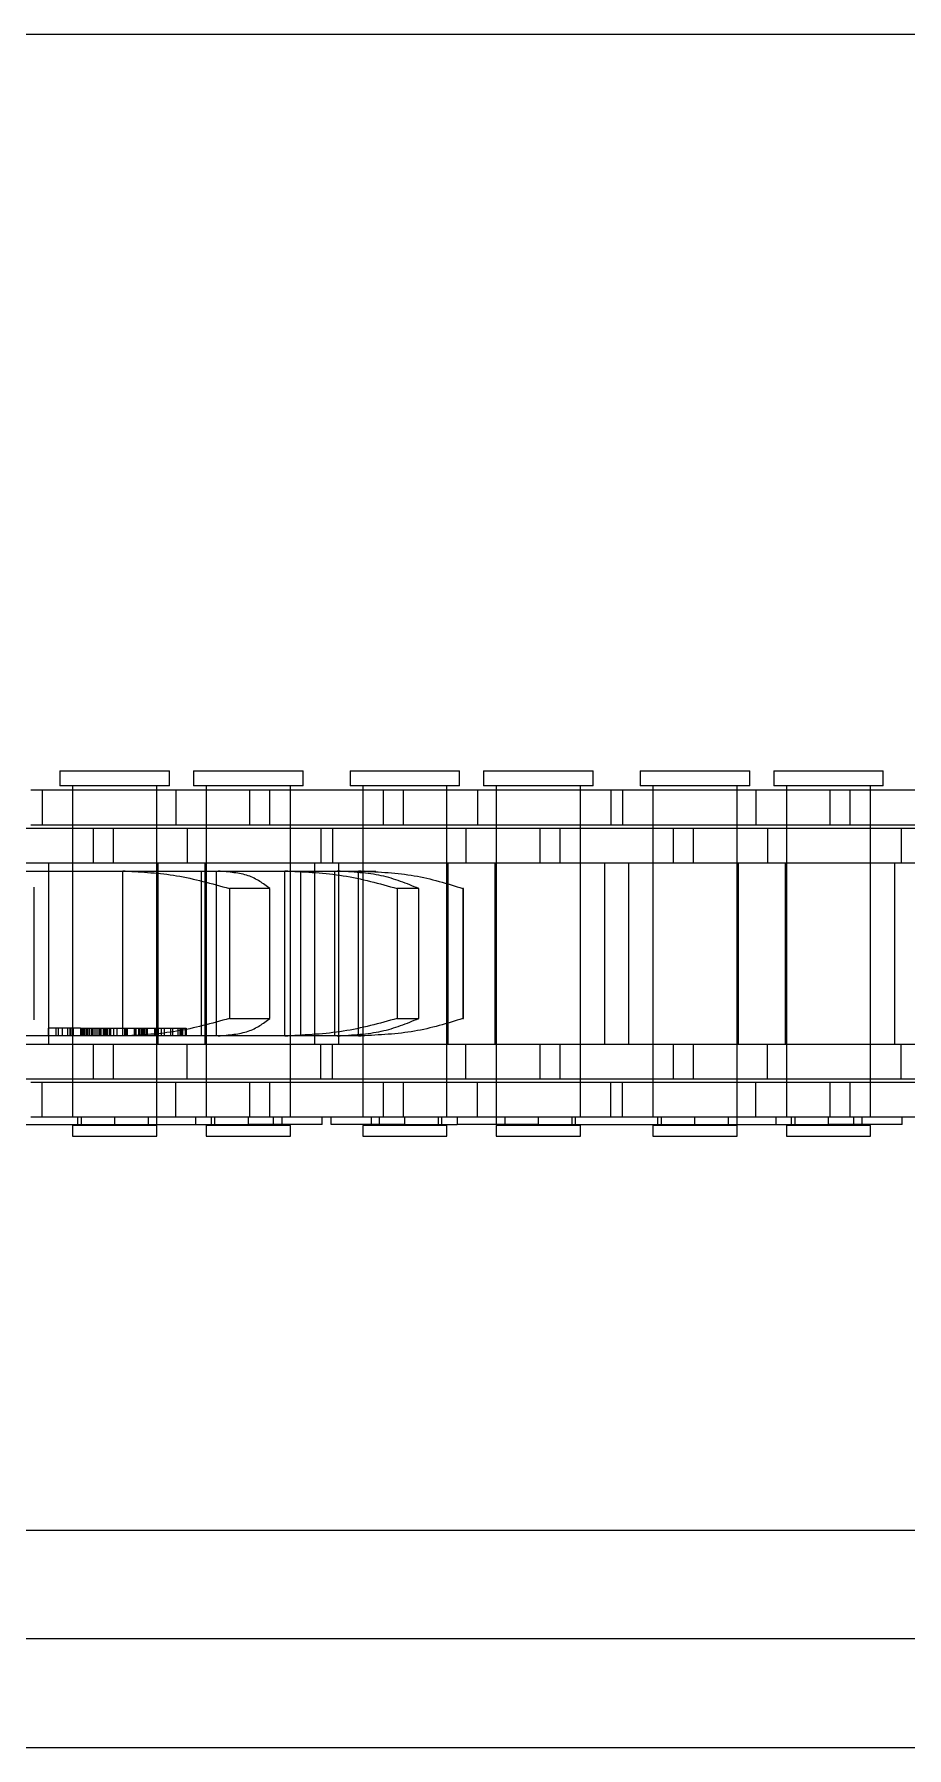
# Model space of a CAD drawing. Header units: metres. Extents: x 0 to 21025, y 0 to 14850.
# Drawn here: x 5337.5 to 5375.7, y 9046.6 to 9121.6 of the extents above; entities that cross this region are included whole.
import ezdxf

# ---------------------------------------------------------------- set-up
doc = ezdxf.new("R2010")
doc.units = ezdxf.units.M
doc.header["$LTSCALE"] = 25
doc.linetypes.add('HIDDEN2', pattern=[4.7625, 3.175, -1.5875])
doc.layers.add('SL4', color=4, linetype='Continuous')
doc.layers.add('ST1', color=7, linetype='HIDDEN2')

msp = doc.modelspace()

# ---------------------------------------------------------------- linework, layer by layer
at = {"layer": 'SL4'}
for p, q in [((4210.539, 9121.619), (5535.514, 9121.619)), ((4210.539, 9056.144), (5535.514, 9056.144)), ((5535.514, 9046.619), (4210.539, 9046.619))]:
    msp.add_line(p, q, dxfattribs=at)
at = {"layer": 'ST1'}
for p, q in [((5338.63, 9089.384), (5343.427, 9089.384)), ((5338.63, 9089.384), (5338.63, 9088.725)), ((5343.427, 9088.725), (5343.427, 9089.384)), ((5344.478, 9089.384), (5349.275, 9089.384)), ((5344.478, 9089.384), (5344.478, 9088.725)), ((5349.275, 9088.725), (5349.275, 9089.384)), ((5351.33, 9089.384), (5356.127, 9089.384)), ((5351.33, 9089.384), (5351.33, 9088.725)), ((5356.127, 9088.725), (5356.127, 9089.384)), ((5357.178, 9089.384), (5361.975, 9089.384)), ((5357.178, 9089.384), (5357.178, 9088.725)), ((5361.975, 9088.725), (5361.975, 9089.384)), ((5364.03, 9089.384), (5368.827, 9089.384)), ((5364.03, 9089.384), (5364.03, 9088.725)), ((5368.827, 9088.725), (5368.827, 9089.384)), ((5369.878, 9089.384), (5374.675, 9089.384)), ((5369.878, 9089.384), (5369.878, 9088.725)), ((5374.675, 9088.725), (5374.675, 9089.384)), ((5337.352, 9088.541), (5343.702, 9088.541)), ((5337.854, 9088.541), (5337.854, 9087.021)), ((5343.427, 9088.725), (5338.63, 9088.725)), ((5339.184, 9088.725), (5339.184, 9074.227)), ((5339.184, 9088.541), (5339.184, 9087.021)), ((5342.874, 9074.227), (5342.874, 9088.725)), ((5342.874, 9087.021), (5342.874, 9088.541)), ((5343.702, 9088.541), (5343.702, 9087.021)), ((5343.702, 9088.541), (5352.797, 9088.541)), ((5349.275, 9088.725), (5344.478, 9088.725)), ((5345.032, 9088.725), (5345.032, 9074.227)), ((5345.032, 9088.541), (5345.032, 9087.021)), ((5346.949, 9087.021), (5346.949, 9088.541)), ((5347.809, 9088.541), (5347.809, 9087.021)), ((5348.722, 9074.227), (5348.722, 9088.725)), ((5348.722, 9087.021), (5348.722, 9088.541)), ((5356.127, 9088.725), (5351.33, 9088.725)), ((5351.884, 9088.725), (5351.884, 9074.227)), ((5351.884, 9088.541), (5351.884, 9087.021)), ((5352.797, 9088.541), (5353.657, 9088.541)), ((5352.797, 9087.021), (5352.797, 9088.541)), ((5353.657, 9088.541), (5362.752, 9088.541)), ((5353.657, 9088.541), (5353.657, 9087.021)), ((5355.574, 9074.227), (5355.574, 9088.725)), ((5355.574, 9087.021), (5355.574, 9088.541)), ((5356.904, 9088.541), (5356.904, 9087.021)), ((5361.975, 9088.725), (5357.178, 9088.725)), ((5357.732, 9088.725), (5357.732, 9074.227)), ((5357.732, 9088.541), (5357.732, 9087.021)), ((5361.422, 9074.227), (5361.422, 9088.725)), ((5361.422, 9087.021), (5361.422, 9088.541)), ((5362.752, 9088.541), (5362.752, 9087.021)), ((5362.752, 9088.541), (5369.102, 9088.541)), ((5363.254, 9088.541), (5363.254, 9087.021)), ((5368.827, 9088.725), (5364.03, 9088.725)), ((5364.584, 9088.725), (5364.584, 9074.227)), ((5364.584, 9088.541), (5364.584, 9087.021)), ((5368.274, 9074.227), (5368.274, 9088.725)), ((5368.274, 9087.021), (5368.274, 9088.541)), ((5369.102, 9088.541), (5369.102, 9087.021)), ((5369.102, 9088.541), (5378.197, 9088.541)), ((5374.675, 9088.725), (5369.878, 9088.725)), ((5370.432, 9088.725), (5370.432, 9074.227)), ((5370.432, 9088.541), (5370.432, 9087.021)), ((5372.349, 9087.021), (5372.349, 9088.541)), ((5373.209, 9088.541), (5373.209, 9087.021)), ((5374.122, 9074.227), (5374.122, 9088.725)), ((5374.122, 9087.021), (5374.122, 9088.541)), ((5337.352, 9087.021), (5343.702, 9087.021)), ((5343.702, 9087.021), (5352.797, 9087.021)), ((5352.797, 9087.021), (5353.657, 9087.021)), ((5353.657, 9087.021), (5362.752, 9087.021)), ((5362.752, 9087.021), (5369.102, 9087.021)), ((5369.102, 9087.021), (5378.197, 9087.021)), ((5331.002, 9086.869), (5340.097, 9086.869)), ((5339.184, 9086.869), (5339.184, 9085.349)), ((5340.097, 9086.869), (5340.957, 9086.869)), ((5340.097, 9085.349), (5340.097, 9086.869)), ((5340.957, 9086.869), (5350.052, 9086.869)), ((5340.957, 9086.869), (5340.957, 9085.349)), ((5342.874, 9085.349), (5342.874, 9086.869)), ((5344.204, 9086.869), (5344.204, 9085.349)), ((5345.032, 9086.869), (5345.032, 9085.349)), ((5348.722, 9085.349), (5348.722, 9086.869)), ((5350.052, 9086.869), (5350.052, 9085.349)), ((5350.052, 9086.869), (5356.402, 9086.869)), ((5350.554, 9086.869), (5350.554, 9085.349)), ((5351.884, 9086.869), (5351.884, 9085.349)), ((5355.574, 9085.349), (5355.574, 9086.869)), ((5356.402, 9086.869), (5356.402, 9085.349)), ((5356.402, 9086.869), (5365.497, 9086.869)), ((5357.732, 9086.869), (5357.732, 9085.349)), ((5359.649, 9085.349), (5359.649, 9086.869)), ((5360.509, 9086.869), (5360.509, 9085.349)), ((5361.422, 9085.349), (5361.422, 9086.869)), ((5364.584, 9086.869), (5364.584, 9085.349)), ((5365.497, 9086.869), (5366.357, 9086.869)), ((5365.497, 9085.349), (5365.497, 9086.869)), ((5366.357, 9086.869), (5375.452, 9086.869)), ((5366.357, 9086.869), (5366.357, 9085.349)), ((5368.274, 9085.349), (5368.274, 9086.869)), ((5369.604, 9086.869), (5369.604, 9085.349)), ((5370.432, 9086.869), (5370.432, 9085.349)), ((5374.122, 9085.349), (5374.122, 9086.869)), ((5375.452, 9086.869), (5375.452, 9085.349)), ((5375.452, 9086.869), (5381.802, 9086.869)), ((5331.002, 9085.349), (5340.097, 9085.349)), ((5336.831, 9084.989), (5341.376, 9084.989)), ((5338.137, 9077.419), (5338.137, 9085.349)), ((5339.184, 9085.349), (5339.184, 9077.419)), ((5340.097, 9085.349), (5340.957, 9085.349)), ((5340.957, 9085.349), (5350.052, 9085.349)), ((5341.376, 9077.779), (5341.376, 9084.989)), ((5341.376, 9084.989), (5341.491, 9084.989)), ((5341.491, 9084.989), (5341.376, 9084.989)), ((5341.491, 9084.989), (5345.56, 9084.989)), ((5342.874, 9077.419), (5342.874, 9085.349)), ((5342.917, 9085.349), (5342.917, 9077.419)), ((5344.812, 9084.989), (5344.812, 9077.779)), ((5344.989, 9077.419), (5344.989, 9085.349)), ((5345.032, 9085.349), (5345.032, 9077.419)), ((5345.482, 9077.779), (5345.482, 9084.989)), ((5345.56, 9084.989), (5348.473, 9084.989)), ((5348.473, 9077.779), (5348.473, 9084.989)), ((5348.473, 9084.989), (5348.602, 9084.989)), ((5348.602, 9084.989), (5348.473, 9084.989)), ((5348.602, 9084.989), (5350.767, 9084.989)), ((5348.722, 9077.419), (5348.722, 9085.349)), ((5349.159, 9084.989), (5349.159, 9077.779)), ((5349.769, 9085.349), (5349.769, 9077.419)), ((5350.052, 9085.349), (5356.402, 9085.349)), ((5350.658, 9077.779), (5350.658, 9084.989)), ((5350.767, 9084.989), (5351.697, 9084.989)), ((5350.837, 9077.419), (5350.837, 9085.349)), ((5351.697, 9077.779), (5351.697, 9084.989)), ((5351.697, 9084.989), (5351.823, 9084.989)), ((5351.823, 9084.989), (5351.697, 9084.989)), ((5351.823, 9084.989), (5351.964, 9084.989)), ((5351.884, 9085.349), (5351.884, 9077.419)), ((5352.46, 9084.979), (5351.964, 9084.989)), ((5355.574, 9077.419), (5355.574, 9085.349)), ((5355.617, 9085.349), (5355.617, 9077.419)), ((5356.402, 9085.349), (5365.497, 9085.349)), ((5357.689, 9077.419), (5357.689, 9085.349)), ((5357.732, 9085.349), (5357.732, 9077.419)), ((5361.422, 9077.419), (5361.422, 9085.349)), ((5362.469, 9085.349), (5362.469, 9077.419)), ((5363.537, 9077.419), (5363.537, 9085.349)), ((5364.584, 9085.349), (5364.584, 9077.419)), ((5365.497, 9085.349), (5366.357, 9085.349)), ((5366.357, 9085.349), (5375.452, 9085.349)), ((5368.274, 9077.419), (5368.274, 9085.349)), ((5368.317, 9085.349), (5368.317, 9077.419)), ((5370.389, 9077.419), (5370.389, 9085.349)), ((5370.432, 9085.349), (5370.432, 9077.419)), ((5374.122, 9077.419), (5374.122, 9085.349)), ((5375.169, 9085.349), (5375.169, 9077.419)), ((5375.452, 9085.349), (5381.802, 9085.349)), ((5337.505, 9078.483), (5337.505, 9084.284)), ((5346.053, 9084.227), (5346.053, 9078.541)), ((5347.816, 9084.227), (5346.053, 9084.227)), ((5347.816, 9078.541), (5347.816, 9084.227)), ((5353.397, 9084.227), (5353.397, 9078.541)), ((5354.335, 9084.227), (5353.397, 9084.227)), ((5354.335, 9078.541), (5354.335, 9084.227)), ((5356.273, 9084.227), (5356.273, 9078.541)), ((5356.297, 9084.227), (5356.273, 9084.227)), ((5356.297, 9078.541), (5356.297, 9084.227)), ((5338.957, 9078.113), (5338.118, 9078.113)), ((5338.118, 9078.113), (5338.118, 9077.779)), ((5338.453, 9078.113), (5338.453, 9077.779)), ((5338.555, 9078.113), (5338.555, 9077.779)), ((5338.726, 9078.113), (5338.726, 9077.779)), ((5339.11, 9078.113), (5338.957, 9078.113)), ((5338.957, 9078.113), (5338.957, 9077.779)), ((5339.061, 9078.113), (5339.061, 9077.779)), ((5339.524, 9078.113), (5339.11, 9078.113)), ((5339.11, 9078.113), (5339.11, 9077.779)), ((5339.202, 9078.113), (5339.202, 9077.779)), ((5339.524, 9078.113), (5341.954, 9078.113)), ((5339.524, 9078.113), (5339.524, 9077.779)), ((5339.583, 9078.113), (5339.583, 9077.779)), ((5339.584, 9078.113), (5339.584, 9077.779)), ((5339.635, 9078.113), (5339.635, 9077.779)), ((5339.648, 9078.113), (5339.648, 9077.779)), ((5339.649, 9078.113), (5339.649, 9077.779)), ((5339.706, 9078.113), (5339.706, 9077.779)), ((5339.782, 9078.113), (5339.782, 9077.779)), ((5339.791, 9078.113), (5339.791, 9077.779)), ((5339.822, 9078.113), (5339.822, 9077.779)), ((5339.896, 9078.113), (5339.896, 9077.779)), ((5339.899, 9078.113), (5339.899, 9077.779)), ((5339.907, 9078.113), (5339.907, 9077.779)), ((5339.92, 9078.113), (5339.92, 9077.779)), ((5340.013, 9078.113), (5340.013, 9077.779)), ((5340.033, 9078.113), (5340.033, 9077.779)), ((5340.04, 9078.113), (5340.04, 9077.779)), ((5340.109, 9078.113), (5340.109, 9077.779)), ((5340.202, 9078.113), (5340.202, 9077.779)), ((5340.286, 9078.113), (5340.286, 9077.779)), ((5340.366, 9078.113), (5340.366, 9077.779)), ((5340.414, 9078.113), (5340.414, 9077.779)), ((5340.518, 9078.113), (5340.518, 9077.779)), ((5340.55, 9078.113), (5340.55, 9077.779)), ((5340.553, 9078.113), (5340.553, 9077.779)), ((5340.586, 9078.113), (5340.586, 9077.779)), ((5340.625, 9078.113), (5340.625, 9077.779)), ((5340.659, 9078.113), (5340.659, 9077.779)), ((5340.662, 9078.113), (5340.662, 9077.779)), ((5340.688, 9078.113), (5340.688, 9077.779)), ((5340.692, 9078.113), (5340.692, 9077.779)), ((5340.78, 9078.113), (5340.78, 9077.779)), ((5340.793, 9078.113), (5340.793, 9077.779)), ((5340.81, 9078.113), (5340.81, 9077.779)), ((5340.829, 9078.113), (5340.829, 9077.779)), ((5340.837, 9078.113), (5340.837, 9077.779)), ((5340.97, 9078.113), (5340.97, 9077.779)), ((5341.13, 9077.779), (5341.13, 9078.113)), ((5341.464, 9077.779), (5341.464, 9078.113)), ((5341.513, 9078.113), (5341.513, 9077.779)), ((5341.574, 9078.113), (5341.574, 9077.779)), ((5341.873, 9078.113), (5341.873, 9077.779)), ((5341.914, 9078.113), (5341.914, 9077.779)), ((5341.935, 9078.113), (5341.935, 9077.779)), ((5341.954, 9078.113), (5342.344, 9078.113)), ((5341.954, 9078.113), (5341.954, 9077.779)), ((5342.063, 9078.113), (5342.063, 9077.779)), ((5342.109, 9078.113), (5342.109, 9077.779)), ((5342.19, 9078.113), (5342.19, 9077.779)), ((5342.244, 9078.113), (5342.244, 9077.779)), ((5342.298, 9078.113), (5342.298, 9077.779)), ((5342.316, 9078.113), (5342.316, 9077.779)), ((5342.337, 9078.113), (5342.337, 9077.779)), ((5342.344, 9078.113), (5343.191, 9078.113)), ((5342.344, 9078.113), (5342.344, 9077.779)), ((5342.416, 9078.113), (5342.416, 9077.779)), ((5342.44, 9078.113), (5342.44, 9077.779)), ((5342.775, 9078.113), (5342.775, 9077.779)), ((5342.801, 9078.113), (5342.801, 9077.779)), ((5342.848, 9078.113), (5342.848, 9077.779)), ((5342.885, 9078.113), (5342.885, 9077.779)), ((5342.933, 9078.113), (5342.933, 9077.779)), ((5343.055, 9078.113), (5343.055, 9077.779)), ((5343.191, 9078.113), (5343.191, 9077.779)), ((5343.191, 9078.113), (5343.474, 9078.113)), ((5343.474, 9078.113), (5343.558, 9078.113)), ((5343.474, 9078.113), (5343.474, 9077.779)), ((5343.558, 9078.113), (5343.558, 9077.779)), ((5343.558, 9078.113), (5343.882, 9078.113)), ((5343.792, 9078.113), (5343.792, 9077.779)), ((5343.882, 9078.113), (5343.882, 9077.779)), ((5343.882, 9078.113), (5343.918, 9078.113)), ((5343.918, 9078.113), (5343.918, 9077.779)), ((5343.918, 9078.113), (5344.126, 9078.113)), ((5343.961, 9078.113), (5343.961, 9077.779)), ((5343.998, 9078.113), (5343.998, 9077.779)), ((5344.116, 9078.113), (5344.116, 9077.779)), ((5344.126, 9078.113), (5344.126, 9077.779)), ((5344.126, 9078.113), (5344.161, 9078.113)), ((5344.146, 9078.113), (5344.146, 9077.779)), ((5344.161, 9078.113), (5344.161, 9077.779)), ((5346.053, 9078.541), (5347.816, 9078.541)), ((5353.397, 9078.541), (5354.335, 9078.541)), ((5356.273, 9078.541), (5356.297, 9078.541)), ((5331.002, 9077.419), (5340.097, 9077.419)), ((5341.376, 9077.779), (5336.831, 9077.779)), ((5339.184, 9077.419), (5339.184, 9075.899)), ((5340.097, 9077.419), (5340.957, 9077.419)), ((5340.097, 9075.899), (5340.097, 9077.419)), ((5340.957, 9077.419), (5350.052, 9077.419)), ((5340.957, 9077.419), (5340.957, 9075.899)), ((5341.491, 9077.779), (5341.376, 9077.779)), ((5345.56, 9077.779), (5341.491, 9077.779)), ((5342.874, 9075.899), (5342.874, 9077.419)), ((5344.204, 9075.899), (5344.204, 9077.419)), ((5345.032, 9077.419), (5345.032, 9075.899)), ((5348.473, 9077.779), (5345.56, 9077.779)), ((5348.602, 9077.779), (5348.473, 9077.779)), ((5348.473, 9077.779), (5348.602, 9077.779)), ((5350.767, 9077.779), (5348.602, 9077.779)), ((5348.722, 9075.899), (5348.722, 9077.419)), ((5350.052, 9075.899), (5350.052, 9077.419)), ((5350.052, 9077.419), (5356.402, 9077.419)), ((5350.554, 9075.899), (5350.554, 9077.419)), ((5351.697, 9077.779), (5350.767, 9077.779)), ((5351.823, 9077.779), (5351.697, 9077.779)), ((5351.697, 9077.779), (5351.823, 9077.779)), ((5351.964, 9077.779), (5351.823, 9077.779)), ((5351.884, 9077.419), (5351.884, 9075.899)), ((5355.574, 9075.899), (5355.574, 9077.419)), ((5356.402, 9075.899), (5356.402, 9077.419)), ((5356.402, 9077.419), (5365.497, 9077.419)), ((5357.732, 9077.419), (5357.732, 9075.899)), ((5359.649, 9075.899), (5359.649, 9077.419)), ((5360.509, 9077.419), (5360.509, 9075.899)), ((5361.422, 9075.899), (5361.422, 9077.419)), ((5364.584, 9077.419), (5364.584, 9075.899)), ((5365.497, 9077.419), (5366.357, 9077.419)), ((5365.497, 9075.899), (5365.497, 9077.419)), ((5366.357, 9077.419), (5375.452, 9077.419)), ((5366.357, 9077.419), (5366.357, 9075.899)), ((5368.274, 9075.899), (5368.274, 9077.419)), ((5369.604, 9075.899), (5369.604, 9077.419)), ((5370.432, 9077.419), (5370.432, 9075.899)), ((5374.122, 9075.899), (5374.122, 9077.419)), ((5375.452, 9075.899), (5375.452, 9077.419)), ((5375.452, 9077.419), (5381.802, 9077.419)), ((5331.002, 9075.899), (5340.097, 9075.899)), ((5340.097, 9075.899), (5340.957, 9075.899)), ((5340.957, 9075.899), (5350.052, 9075.899)), ((5350.052, 9075.899), (5356.402, 9075.899)), ((5356.402, 9075.899), (5365.497, 9075.899)), ((5365.497, 9075.899), (5366.357, 9075.899)), ((5366.357, 9075.899), (5375.452, 9075.899)), ((5375.452, 9075.899), (5381.802, 9075.899)), ((5337.352, 9075.747), (5343.702, 9075.747)), ((5337.854, 9074.227), (5337.854, 9075.747)), ((5339.184, 9075.747), (5339.184, 9074.227)), ((5342.874, 9073.894), (5342.874, 9075.747)), ((5343.702, 9074.227), (5343.702, 9075.747)), ((5343.702, 9075.747), (5352.797, 9075.747)), ((5345.032, 9075.747), (5345.032, 9074.227)), ((5346.949, 9074.227), (5346.949, 9075.747)), ((5347.809, 9075.747), (5347.809, 9074.227)), ((5348.722, 9074.227), (5348.722, 9075.747)), ((5351.884, 9075.747), (5351.884, 9074.227)), ((5352.797, 9075.747), (5353.657, 9075.747)), ((5352.797, 9074.227), (5352.797, 9075.747)), ((5353.657, 9075.747), (5362.752, 9075.747)), ((5353.657, 9075.747), (5353.657, 9074.227)), ((5355.574, 9074.227), (5355.574, 9075.747)), ((5356.904, 9074.227), (5356.904, 9075.747)), ((5357.732, 9075.747), (5357.732, 9073.894)), ((5361.422, 9074.227), (5361.422, 9075.747)), ((5362.752, 9074.227), (5362.752, 9075.747)), ((5362.752, 9075.747), (5369.102, 9075.747)), ((5363.254, 9074.227), (5363.254, 9075.747)), ((5364.584, 9075.747), (5364.584, 9074.227)), ((5368.274, 9073.894), (5368.274, 9075.747)), ((5369.102, 9074.227), (5369.102, 9075.747)), ((5369.102, 9075.747), (5378.197, 9075.747)), ((5370.432, 9075.747), (5370.432, 9074.227)), ((5372.349, 9074.227), (5372.349, 9075.747)), ((5373.209, 9075.747), (5373.209, 9074.227)), ((5374.122, 9074.227), (5374.122, 9075.747)), ((5334.177, 9073.894), (5346.877, 9073.894)), ((5337.352, 9074.227), (5343.702, 9074.227)), ((5342.874, 9073.858), (5339.184, 9073.858)), ((5339.184, 9073.858), (5339.184, 9073.384)), ((5339.41, 9073.894), (5339.41, 9074.227)), ((5339.553, 9074.227), (5339.553, 9073.858)), ((5341.029, 9073.894), (5341.029, 9074.227)), ((5342.505, 9073.858), (5342.505, 9074.227)), ((5342.874, 9073.384), (5342.874, 9073.858)), ((5343.702, 9074.227), (5352.797, 9074.227)), ((5344.581, 9073.894), (5344.581, 9074.227)), ((5348.722, 9073.858), (5345.032, 9073.858)), ((5345.032, 9073.858), (5345.032, 9073.384)), ((5345.258, 9073.894), (5345.258, 9074.227)), ((5345.401, 9074.227), (5345.401, 9073.858)), ((5346.877, 9073.894), (5346.877, 9074.227)), ((5350.108, 9073.894), (5346.877, 9073.894)), ((5347.984, 9073.894), (5347.984, 9074.227)), ((5348.353, 9073.858), (5348.353, 9074.227)), ((5348.722, 9073.384), (5348.722, 9073.858)), ((5350.108, 9073.894), (5350.108, 9074.227)), ((5350.498, 9073.894), (5350.498, 9074.227)), ((5353.729, 9073.894), (5350.498, 9073.894)), ((5355.574, 9073.858), (5351.884, 9073.858)), ((5351.884, 9073.858), (5351.884, 9073.384)), ((5352.253, 9074.227), (5352.253, 9073.858)), ((5352.622, 9073.894), (5352.622, 9074.227)), ((5352.797, 9074.227), (5353.657, 9074.227)), ((5353.657, 9074.227), (5362.752, 9074.227)), ((5353.729, 9073.894), (5353.729, 9074.227)), ((5353.729, 9073.894), (5356.025, 9073.894)), ((5355.205, 9073.858), (5355.205, 9074.227)), ((5355.348, 9073.894), (5355.348, 9074.227)), ((5355.574, 9073.384), (5355.574, 9073.858)), ((5356.025, 9074.227), (5356.025, 9073.894)), ((5359.577, 9073.894), (5356.025, 9073.894)), ((5361.422, 9073.858), (5357.732, 9073.858)), ((5357.732, 9073.858), (5357.732, 9073.384)), ((5358.101, 9074.227), (5358.101, 9073.858)), ((5359.577, 9073.894), (5359.577, 9074.227)), ((5359.577, 9073.894), (5372.277, 9073.894)), ((5361.053, 9073.858), (5361.053, 9074.227)), ((5361.196, 9073.894), (5361.196, 9074.227)), ((5361.422, 9073.384), (5361.422, 9073.858)), ((5362.752, 9074.227), (5369.102, 9074.227)), ((5368.274, 9073.858), (5364.584, 9073.858)), ((5364.584, 9073.858), (5364.584, 9073.384)), ((5364.81, 9073.894), (5364.81, 9074.227)), ((5364.953, 9074.227), (5364.953, 9073.858)), ((5366.429, 9073.894), (5366.429, 9074.227)), ((5367.905, 9073.858), (5367.905, 9074.227)), ((5368.274, 9073.384), (5368.274, 9073.858)), ((5369.102, 9074.227), (5378.197, 9074.227)), ((5369.981, 9073.894), (5369.981, 9074.227)), ((5374.122, 9073.858), (5370.432, 9073.858)), ((5370.432, 9073.858), (5370.432, 9073.384)), ((5370.658, 9073.894), (5370.658, 9074.227)), ((5370.801, 9074.227), (5370.801, 9073.858)), ((5372.277, 9073.894), (5372.277, 9074.227)), ((5375.508, 9073.894), (5372.277, 9073.894)), ((5373.384, 9073.894), (5373.384, 9074.227)), ((5373.753, 9073.858), (5373.753, 9074.227)), ((5374.122, 9073.384), (5374.122, 9073.858)), ((5375.508, 9073.894), (5375.508, 9074.227)), ((5339.184, 9073.384), (5342.874, 9073.384)), ((5345.032, 9073.384), (5348.722, 9073.384)), ((5351.884, 9073.384), (5355.574, 9073.384)), ((5357.732, 9073.384), (5361.422, 9073.384)), ((5364.584, 9073.384), (5368.274, 9073.384)), ((5370.432, 9073.384), (5374.122, 9073.384)), ((4210.539, 9056.144), (5535.514, 9056.144)), ((5535.514, 9051.381), (4210.539, 9051.381))]:
    msp.add_line(p, q, dxfattribs=at)
for points, knots in [([(5341.491, 9084.989), (5342.235, 9084.951), (5343.724, 9084.875), (5345.276, 9084.443), (5346.053, 9084.227)], [0, 0, 0, 0, 0.499464, 1, 1, 1, 1]), ([(5347.816, 9084.227), (5347.529, 9084.443), (5346.957, 9084.875), (5346.025, 9084.951), (5345.56, 9084.989)], [0, 0, 0, 0, 0.500513, 1, 1, 1, 1]), ([(5348.602, 9084.989), (5349.417, 9084.951), (5351.05, 9084.876), (5352.614, 9084.443), (5353.397, 9084.227)], [0, 0, 0, 0, 0.499124, 1, 1, 1, 1]), ([(5354.335, 9084.227), (5353.813, 9084.443), (5352.77, 9084.875), (5351.434, 9084.951), (5350.767, 9084.989)], [0, 0, 0, 0, 0.500534, 1, 1, 1, 1]), ([(5351.823, 9084.989), (5352.612, 9084.951), (5354.192, 9084.876), (5355.578, 9084.443), (5356.273, 9084.227)], [0, 0, 0, 0, 0.499098, 1, 1, 1, 1]), ([(5346.053, 9078.541), (5345.276, 9078.324), (5343.724, 9077.892), (5342.235, 9077.816), (5341.491, 9077.779)], [0, 0, 0, 0, 0.500529, 1, 1, 1, 1]), ([(5345.56, 9077.779), (5346.025, 9077.816), (5346.957, 9077.892), (5347.529, 9078.324), (5347.816, 9078.541)], [0, 0, 0, 0, 0.49948, 1, 1, 1, 1]), ([(5353.397, 9078.541), (5352.615, 9078.324), (5351.051, 9077.892), (5349.418, 9077.816), (5348.602, 9077.779)], [0, 0, 0, 0, 0.500152, 1, 1, 1, 1]), ([(5350.767, 9077.779), (5351.434, 9077.816), (5352.77, 9077.892), (5353.813, 9078.324), (5354.335, 9078.541)], [0, 0, 0, 0, 0.499459, 1, 1, 1, 1]), ([(5356.273, 9078.541), (5355.58, 9078.324), (5354.193, 9077.892), (5352.613, 9077.816), (5351.823, 9077.779)], [0, 0, 0, 0, 0.500133, 1, 1, 1, 1])]:
    msp.add_open_spline(points, degree=3, knots=knots, dxfattribs=at)

doc.saveas('drawing.dxf')
